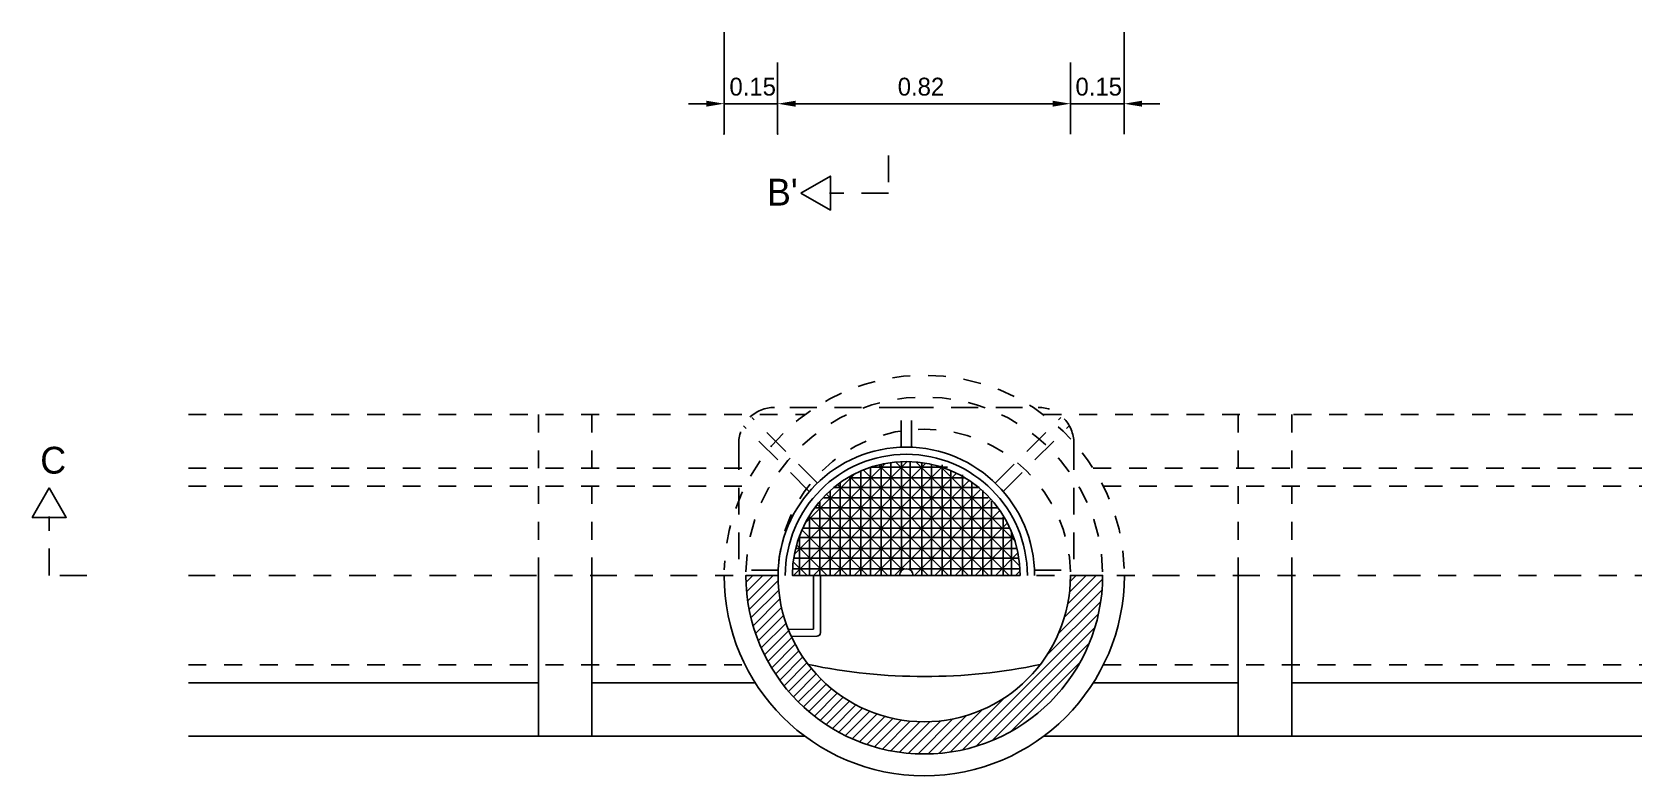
# Model space of a CAD drawing. Extents: x 0.6 to 16.6, y 0.3 to 12.9.
# Drawn here: x 0.64 to 9.66, y 0.3 to 4.46 of the extents above; entities that cross this region are included whole.
import ezdxf

# ---------------------------------------------------------------- set-up
doc = ezdxf.new("R2010")
doc.units = 0
doc.header["$LTSCALE"] = 0.3
doc.header["$MEASUREMENT"] = 0
doc.linetypes.add('DASHDOT', pattern=[1, 0.5, -0.25, 0, -0.25])
doc.linetypes.add('HIDDEN', pattern=[0.375, 0.25, -0.125])
doc.layers.get('0').update_dxf_attribs({"linetype": 'CONTINUOUS'})
for name, color, linetype in [('BASE', 2, 'HIDDEN'), ('TAPA', 7, 'CONTINUOUS'), ('TEXTO', 7, 'CONTINUOUS')]:
    doc.layers.add(name, color=color, linetype=linetype)
doc.styles.add('LEROY', font='leroy')

# ---------------------------------------------------------------- blocks, each defined once
blk = doc.blocks.new('*X11')
at = {"color": 0}
for p, q in [((20.6814, 15.2508), (20.7006, 15.27)), ((20.6831, 15.2243), (20.7289, 15.27)), ((20.6861, 15.199), (20.7571, 15.27)), ((20.6902, 15.1748), (20.7713, 15.2558)), ((21.5727, 15.1521), (21.6799, 15.2594)), ((21.5821, 15.1898), (21.6622, 15.27)), ((21.5873, 15.2234), (21.634, 15.27)), ((21.5897, 15.254), (21.6057, 15.27)), ((20.6953, 15.1516), (20.7731, 15.2293)), ((20.7013, 15.1293), (20.7763, 15.2043)), ((21.5237, 15.0466), (21.6747, 15.1976)), ((21.5564, 15.1076), (21.6784, 15.2295)), ((20.7081, 15.1078), (20.7809, 15.1806)), ((20.7157, 15.0871), (20.7866, 15.1581)), ((21.2875, 14.7821), (21.6684, 15.163)), ((20.7241, 15.0672), (20.7934, 15.1365)), ((20.7331, 15.048), (20.8011, 15.116)), ((21.3258, 14.7921), (21.6584, 15.1247)), ((20.7428, 15.0294), (20.8097, 15.0963)), ((20.7532, 15.0115), (20.8191, 15.0774)), ((20.7641, 14.9941), (20.8294, 15.0594)), ((21.3697, 14.8077), (21.6428, 15.0808)), ((20.7757, 14.9774), (20.8403, 15.0421)), ((20.7879, 14.9613), (20.852, 15.0255)), ((21.4243, 14.834), (21.6165, 15.0263)), ((20.8006, 14.9457), (20.8645, 15.0096)), ((20.8139, 14.9308), (20.8776, 14.9945)), ((20.8278, 14.9164), (20.8914, 14.98)), ((20.8422, 14.9025), (20.9059, 14.9662)), ((20.8572, 14.8892), (20.9211, 14.9531)), ((20.8728, 14.8765), (20.937, 14.9408)), ((20.889, 14.8644), (20.9537, 14.9291)), ((21.2529, 14.7758), (21.4039, 14.9268)), ((20.9057, 14.8529), (20.971, 14.9182)), ((20.9231, 14.842), (20.9891, 14.908)), ((20.9411, 14.8317), (21.008, 14.8986)), ((20.9597, 14.822), (21.0278, 14.8901)), ((20.979, 14.813), (21.0484, 14.8824)), ((20.9989, 14.8047), (21.07, 14.8757)), ((21.1912, 14.7706), (21.2984, 14.8778)), ((21.221, 14.7722), (21.3429, 14.8941)), ((21.0197, 14.7971), (21.0926, 14.8701)), ((21.0412, 14.7903), (21.1164, 14.8656)), ((21.0635, 14.7844), (21.1415, 14.8624)), ((21.0868, 14.7794), (21.1681, 14.8607)), ((21.111, 14.7754), (21.1965, 14.8608)), ((21.1364, 14.7725), (21.2271, 14.8632)), ((21.1631, 14.7708), (21.2607, 14.8684))]:
    blk.add_line(p, q, dxfattribs=at)
blk = doc.blocks.new('*X7')
at = {"color": 0}
for p, q in [((21.081, 21.5336), (21.1196, 21.5721)), ((21.4, 21.2527), (21.081, 21.5716)), ((21.081, 21.477), (21.1667, 21.5627)), ((21.081, 21.4204), (21.2085, 21.5479)), ((21.3944, 21.3148), (21.1404, 21.5689)), ((21.081, 21.3639), (21.2458, 21.5286)), ((21.3953, 21.2008), (21.081, 21.5151)), ((21.081, 21.3073), (21.2792, 21.5054)), ((21.3649, 21.4009), (21.2264, 21.5394)), ((21.384, 21.1556), (21.081, 21.4585)), ((21.0966, 21.2663), (21.3089, 21.4786)), ((21.081, 21.1942), (21.3351, 21.4483)), ((21.081, 21.1376), (21.3577, 21.4142)), ((21.3676, 21.1154), (21.081, 21.4019)), ((21.081, 21.081), (21.3763, 21.3763)), ((21.347, 21.0794), (21.081, 21.3454)), ((21.081, 21.0245), (21.3903, 21.3337)), ((21.3226, 21.0472), (21.081, 21.2888)), ((21.081, 20.9679), (21.3986, 21.2855)), ((21.2947, 21.0186), (21.081, 21.2322)), ((21.1073, 20.9376), (21.3989, 21.2292)), ((21.2631, 20.9936), (21.081, 21.1757)), ((21.1778, 20.9516), (21.385, 21.1587)), ((21.2278, 20.9723), (21.081, 21.1191)), ((21.1884, 20.9551), (21.081, 21.0625)), ((21.1442, 20.9428), (21.081, 21.006)), ((21.0937, 20.9368), (21.081, 20.9494))]:
    blk.add_line(p, q, dxfattribs=at)
blk = doc.blocks.new('MEDTAPA', base_point=(21.081, 21.2555))
at = {"color": 0}
for p, q in [((21.081, 21.5543), (21.1925, 21.5543)), ((21.0992, 21.2609), (21.0992, 21.5739)), ((21.1562, 20.9455), (21.1562, 21.5655)), ((21.2132, 20.9652), (21.2132, 21.5458)), ((21.2702, 21.0005), (21.2702, 21.5123)), ((21.081, 21.4973), (21.289, 21.4973)), ((21.3272, 21.0503), (21.3272, 21.4583)), ((21.081, 21.4403), (21.341, 21.4403)), ((21.081, 21.3833), (21.3733, 21.3833)), ((21.081, 21.3263), (21.392, 21.3263)), ((21.3842, 21.14), (21.3842, 21.3546)), ((21.094, 21.2693), (21.3997, 21.2693)), ((21.0992, 20.937), (21.0992, 21.2471)), ((21.081, 21.2123), (21.3971, 21.2123)), ((21.081, 21.1553), (21.3902, 21.1553)), ((21.081, 21.0983), (21.3629, 21.0983)), ((21.081, 21.0413), (21.3188, 21.0413)), ((21.081, 20.9843), (21.2439, 20.9843))]:
    blk.add_line(p, q, dxfattribs=at)
at = {"layer": 'BASE'}
for p, q in [((21.0958, 21.6141), (21.0958, 21.7246)), ((21.3157, 21.5271), (21.5, 21.7114)), ((21.3395, 21.5046), (21.5232, 21.6882)), ((21.5512, 21.2563), (21.5512, 21.4063)), ((21.4397, 21.2703), (21.5512, 21.2703)), ((21.4397, 21.2406), (21.5512, 21.2406)), ((21.5512, 21.2547), (21.5512, 21.1047)), ((21.3395, 21.0064), (21.5232, 20.8228)), ((21.3157, 20.9838), (21.5, 20.7996)), ((21.0958, 20.8968), (21.0958, 20.7863))]:
    blk.add_line(p, q, dxfattribs=at)
for points in [[(21.5512, 21.2563), (21.5512, 21.6246, 0.414214), (21.4512, 21.7246), (21.081, 21.7246)], [(21.5512, 21.2547), (21.5512, 20.8863, -0.414214), (21.4512, 20.7863), (21.081, 20.7863)]]:
    blk.add_lwpolyline(points, format="xyb", dxfattribs=at)
at = {"layer": 'TAPA'}
for p, q in [((21.1296, 21.5696), (21.1296, 20.9431)), ((21.1872, 20.9579), (21.1872, 21.5548)), ((21.0838, 21.5268), (21.2463, 21.5268)), ((21.2404, 21.5297), (21.2404, 20.983)), ((21.0838, 21.4691), (21.3172, 21.4691)), ((21.298, 21.0258), (21.298, 21.4869)), ((21.0838, 21.413), (21.3571, 21.413)), ((21.3542, 21.4159), (21.3542, 21.0909)), ((21.0838, 21.3554), (21.3852, 21.3554)), ((21.0838, 21.2992), (21.3941, 21.2992)), ((21.0985, 21.2445), (21.397, 21.2445)), ((21.0838, 21.1854), (21.3911, 21.1854)), ((21.0838, 21.1308), (21.3749, 21.1308)), ((21.0838, 21.0716), (21.3423, 21.0716)), ((21.0838, 21.017), (21.2892, 21.017)), ((21.0838, 20.9608), (21.2005, 20.9608))]:
    blk.add_line(p, q, dxfattribs=at)
blk.add_lwpolyline([(21.081, 20.9365, 1), (21.081, 21.5745), (21.081, 21.2745, -1), (21.081, 21.2365)], format="xyb", close=True, dxfattribs=at)
for radius in [0.359, 0.339]:
    blk.add_arc((21.081, 21.2555), radius, 270, 90, dxfattribs=at)
blk.add_blockref('*X7', (0, 0), dxfattribs=at)

msp = doc.modelspace()

# ---------------------------------------------------------------- linework, layer by layer
at = {"color": 0, "linetype": 'ByBlock'}
for p, q in [((4.5159, 3.8888), (4.5159, 4.4588)), ((6.7559, 3.8888), (6.7559, 4.4588)), ((4.8159, 4.2888), (4.8159, 3.8888)), ((6.4559, 4.2888), (6.4559, 3.8888)), ((4.4159, 4.0588), (4.3159, 4.0588)), ((4.9159, 4.0588), (6.3559, 4.0588)), ((6.8559, 4.0588), (6.9559, 4.0588))]:
    msp.add_line(p, q, dxfattribs=at)
for p, q in [((4.5159, 4.0588), (4.8159, 4.0588)), ((6.7559, 4.0588), (6.4559, 4.0588)), ((3.4759, 0.5188), (3.4759, 1.4188)), ((3.7759, 0.5188), (3.7759, 1.4188)), ((5.6113, 1.4194), (5.2513, 1.4194)), ((5.261, 1.4194), (5.621, 1.4194)), ((5.2676, 1.4194), (5.6276, 1.4194)), ((7.3959, 0.5188), (7.3959, 1.4188)), ((7.6959, 0.5188), (7.6959, 1.4188)), ((1.5159, 0.8188), (3.4759, 0.8188)), ((3.7759, 0.8188), (4.6899, 0.8188)), ((6.5838, 0.8188), (7.3959, 0.8188)), ((7.6959, 0.8188), (9.6559, 0.8188)), ((1.5159, 0.5188), (4.9685, 0.5188)), ((6.3053, 0.5188), (9.6559, 0.5188))]:
    msp.add_line(p, q)
at = {"linetype": 'DASHDOT'}
for p, q in [((5.4359, 3.7688), (5.4359, 3.5588)), ((5.4359, 3.5588), (5.1059, 3.5588)), ((0.7359, 1.4188), (0.7359, 1.7488)), ((0.9459, 1.4188), (0.7359, 1.4188)), ((1.5159, 1.4188), (9.6559, 1.4188))]:
    msp.add_line(p, q, dxfattribs=at)
at = {"linetype": 'HIDDEN'}
for p, q in [((1.5159, 2.3188), (4.9685, 2.3188)), ((3.4759, 2.3188), (3.4759, 1.4188)), ((3.7759, 2.3188), (3.7759, 1.4188)), ((6.3053, 2.3188), (9.6559, 2.3188)), ((7.3959, 2.3188), (7.3959, 1.4188)), ((7.6959, 2.3188), (7.6959, 1.4188)), ((1.5159, 2.0188), (4.6899, 2.0188)), ((6.5838, 2.0188), (9.6559, 2.0188)), ((1.5159, 1.9188), (4.6335, 1.9188)), ((6.6402, 1.9188), (9.6559, 1.9188)), ((1.5159, 0.9188), (4.6335, 0.9188)), ((6.6402, 0.9188), (9.6559, 0.9188))]:
    msp.add_line(p, q, dxfattribs=at)
for points in [[(4.9459, 3.5588), (5.1109, 3.6541), (5.1109, 3.4636)], [(0.7359, 1.9088), (0.8311, 1.7438), (0.6406, 1.7438)]]:
    msp.add_lwpolyline(points, close=True)
msp.add_lwpolyline([(4.8179, 1.4188, 1), (6.4559, 1.4188), (6.6359, 1.4188, -1), (4.6379, 1.4188)], format="xyb", close=True)
msp.add_lwpolyline([(5.0159, 1.4188), (5.0159, 1.1186), (4.8755, 1.1171)])
msp.add_lwpolyline([(5.0559, 1.4188), (5.0559, 1.0988, -0.414214), (5.0359, 1.0788), (4.8925, 1.0773)], format="xyb")
for radius, start, end in [(1.121, 1.97669, 178.43175), (0.999, 1.14695, 178.85542), (0.819, 1.39894, 178.60458)]:
    msp.add_arc((5.6369, 1.4188), radius, start, end, dxfattribs=at)
msp.add_arc((5.6369, 1.4188), 1.121, 180, 0)
at = {"color": 0, "linetype": 'ByBlock'}
for p in [(4.8159, 4.0588), (4.5159, 3.8888), (4.8159, 3.8888)]:
    msp.add_point(p, dxfattribs=at)
for points in [[(4.4159, 4.0422), (4.4159, 4.0755), (4.5159, 4.0588)], [(4.9159, 4.0422), (4.9159, 4.0755), (4.8159, 4.0588)], [(6.3559, 4.0422), (6.3559, 4.0755), (6.4559, 4.0588)], [(6.8559, 4.0422), (6.8559, 4.0755), (6.7559, 4.0588)]]:
    msp.add_solid(points, dxfattribs=at)
at = {"layer": 'TEXTO'}
msp.add_arc((5.6377, 4.027), 3.1737, 258.2057, 281.7943, dxfattribs=at)

# ---------------------------------------------------------------- block references
at = {"xscale": 2, "yscale": 2, "zscale": 2, "rotation": 90}
msp.add_blockref('MEDTAPA', (5.5364, 1.4188), dxfattribs=at)
at = {"xscale": 2, "yscale": 2, "zscale": 2}
msp.add_blockref('*X11', (-36.7241, -29.1212), dxfattribs=at)

# ---------------------------------------------------------------- texts
at = {"color": 0, "linetype": 'ByBlock', "style": 'LEROY'}
for s, p in [('0.15', (4.5459, 4.1043)), ('0.82', (5.4884, 4.1043)), ('0.15', (6.4839, 4.1043))]:
    msp.add_text(s, height=0.1, dxfattribs=at).set_placement(p)
at = {"style": 'LEROY'}
for s, p in [("B'", (4.7559, 3.4888)), ('C', (0.6859, 1.9888))]:
    msp.add_text(s, height=0.15, dxfattribs=at).set_placement(p)

doc.saveas('drawing.dxf')
